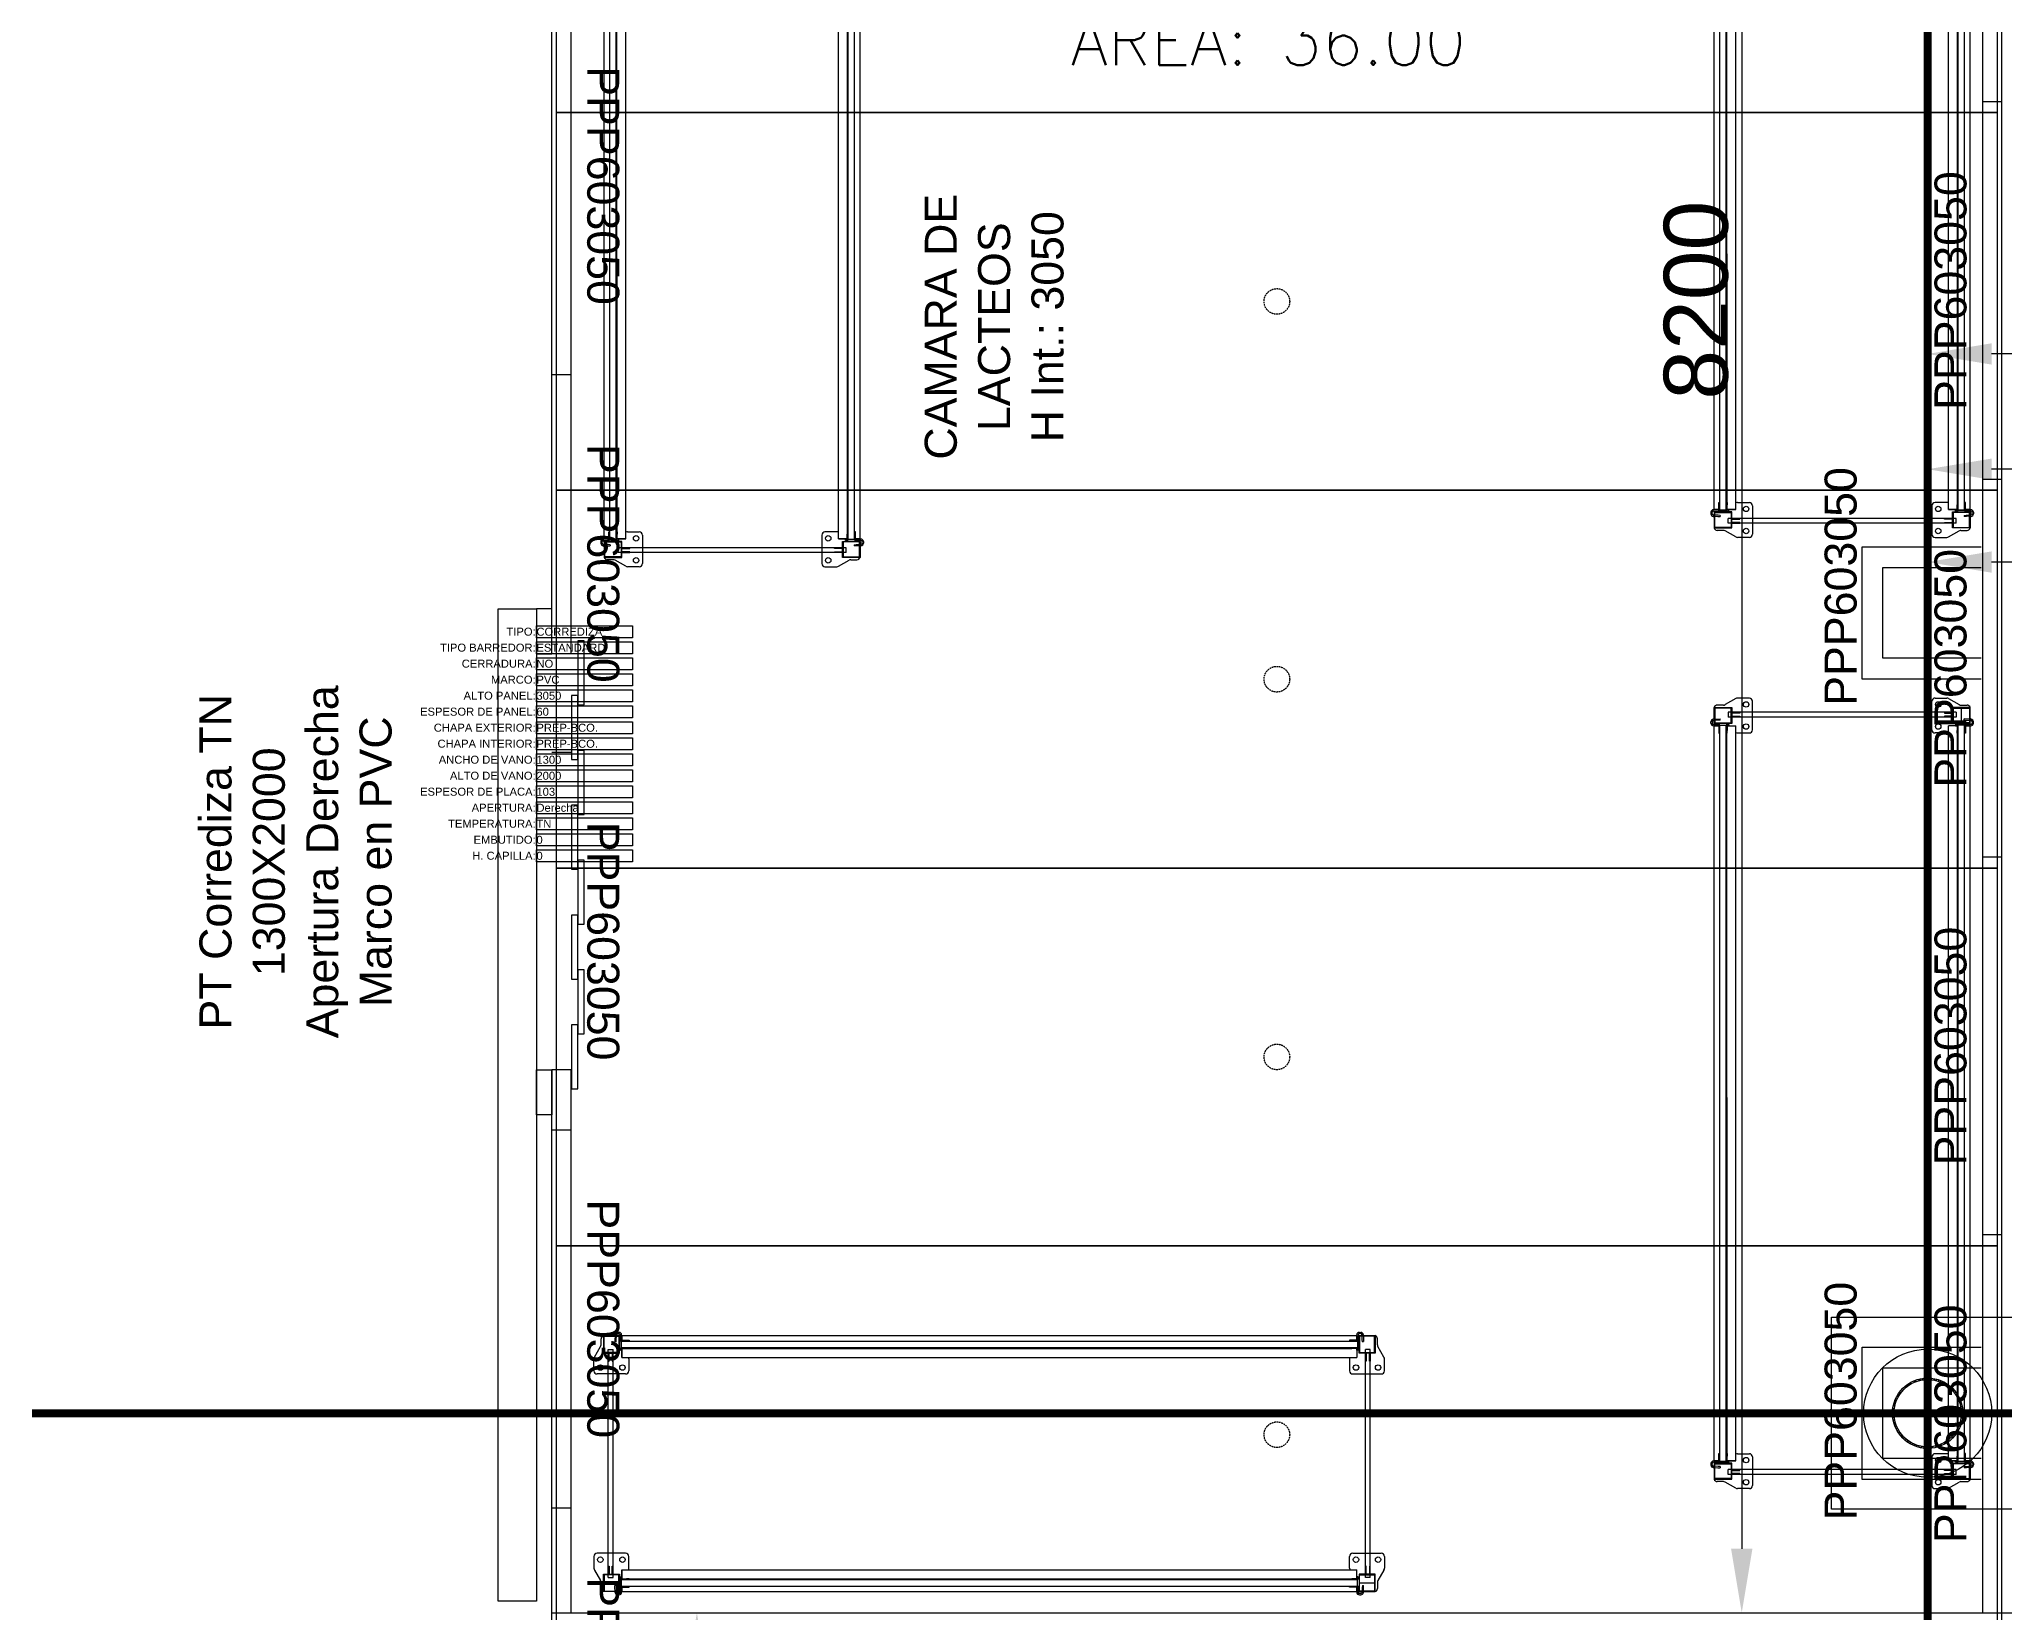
# Model space of a CAD drawing. Header units: millimetres. Extents: x 1478096 to 1808313, y 619971 to 762366.
# Drawn here: x 1533746 to 1539886, y 719208 to 724123 of the extents above; entities that cross this region are included whole.
import ezdxf
from ezdxf.enums import TextEntityAlignment as Align

# ---------------------------------------------------------------- set-up
doc = ezdxf.new("R2010")
doc.units = ezdxf.units.MM
doc.header["$LTSCALE"] = 10
doc.linetypes.add('CENTERX2', pattern=[4, 2.5, -0.5, 0.5, -0.5])
doc.linetypes.add('DASHED', pattern=[0.75, 0.5, -0.25])
for name, color, linetype in [('0_Estructura', 251, 'Continuous'), ('COSTAN-CAM-CORT BANDAS', 4, 'Continuous'), ('COSTAN-CAM-COTAS', 7, 'Continuous'), ('COSTAN-CAM-EJES', 251, 'CENTERX2'), ('COSTAN-CAM-LAT NUM', 6, 'Continuous'), ('COSTAN-CAM-LATERALES', 5, 'Continuous'), ('COSTAN-CAM-NOMENCLATURAS', 7, 'Continuous'), ('COSTAN-CAM-PIL-AISLACION', 45, 'Continuous'), ('COSTAN-CAM-PUERTAS', 4, 'Continuous'), ('COSTAN-CAM-PUERTAS-NOM', 7, 'Continuous'), ('COSTAN-CAM-TECHOS', 1, 'DASHED'), ('COSTAN-CAM-TECHOS-60', 1, 'Continuous'), ('COSTAN-EXH-Desagues', 1, 'Continuous'), ('DC-ARQ-RACK PREP.', 11, 'Continuous'), ('DC-ARQ-TEXTOS', 7, 'Continuous')]:
    doc.layers.add(name, color=color, linetype=linetype)
doc.layers.add('COSTAN-CAM-PTAS-AUXILIAR', color=8, linetype='Continuous', plot=False)
doc.styles.add('costan', font='ARIAL.TTF')
doc.styles.get("Standard").update_dxf_attribs({"font": 'ARIAL.TTF'})
doc.dimstyles.new('COSTAN-DESAGUES', dxfattribs={"dimtxt": 200, "dimasz": 200, "dimexe": 0, "dimexo": 0, "dimgap": 40, "dimtad": 1, "dimdec": 0, "dimzin": 0, "dimdsep": 46, "dimtxsty": 'costan', "dimblk1": 'ARCHTICK', "dimblk2": 'ARCHTICK', "dimcen": 0, "dimclrd": 256, "dimclre": 256, "dimclrt": 256, "dimadec": 0, "dimazin": 0, "dimtfac": 1, "dimtdec": 0, "dimtofl": 0, "dimtmove": 0, "dimatfit": 3, "dimfxl": 0, "dimtolj": 1, "dimtzin": 0, "dimarcsym": 0})
doc.dimstyles.new('COSTAN-MM-100', dxfattribs={"dimtxt": 200, "dimasz": 200, "dimexe": 0, "dimexo": 0, "dimgap": 40, "dimtad": 1, "dimdec": 0, "dimzin": 0, "dimdsep": 46, "dimtxsty": 'costan', "dimblk1": 'ARCHTICK', "dimblk2": 'ARCHTICK', "dimcen": 0, "dimclrd": 256, "dimclre": 256, "dimclrt": 256, "dimadec": 0, "dimazin": 0, "dimtfac": 1, "dimtdec": 0, "dimtofl": 0, "dimtmove": 0, "dimatfit": 3, "dimfxl": 0, "dimtolj": 1, "dimtzin": 0, "dimarcsym": 0})

# ---------------------------------------------------------------- blocks, each defined once
blk = doc.blocks.new('RE-PLANTABASE(XREF)$0$RACK-CAMARA')
at = {"layer": 'DC-ARQ-RACK PREP.', "linetype": 'ByBlock'}
for p, q in [((-0.4, 2.3865), (-0.4, 2.3955)), ((-0.4, 2.3955), (-0.345, 2.3955)), ((-0.3709, 2.403), (-0.39, 2.403)), ((-0.3324, 2.4235), (-0.3656, 2.4045)), ((-0.345, 2.3955), (-0.345, 2.368)), ((-0.29, 2.425), (-0.3271, 2.425)), ((-0.28, 2.3655), (-0.28, 2.415)), ((0.28, 2.3655), (0.28, 2.415)), ((0.29, 2.425), (0.3271, 2.425)), ((0.3324, 2.4235), (0.3656, 2.4045)), ((0.345, 2.3955), (0.345, 2.368)), ((0.4, 2.3955), (0.345, 2.3955)), ((0.3709, 2.403), (0.39, 2.403)), ((0.4, 2.3865), (0.4, 2.3955)), ((-0.41, 2.3465), (-0.41, 2.3509)), ((-0.41, 2.3465), (-0.41, 2.3509)), ((-0.406, 2.3509), (-0.406, 2.3465)), ((-0.406, 2.3509), (-0.406, 2.3465)), ((-0.4024, 2.3589), (-0.4025, 2.3589)), ((-0.4024, 2.3589), (-0.4025, 2.3589)), ((-0.4024, 2.3589), (-0.4, 2.359)), ((-0.4024, 2.3589), (-0.4, 2.359)), ((-0.4, 2.355), (-0.4022, 2.3549)), ((-0.4, 2.355), (-0.4022, 2.3549)), ((-0.402, 2.3425), (-0.3855, 2.3425)), ((-0.402, 2.3425), (-0.3855, 2.3425)), ((-0.3855, 2.3385), (-0.402, 2.3385)), ((-0.3855, 2.3385), (-0.402, 2.3385)), ((-0.398, 2.3865), (-0.4, 2.3865)), ((-0.4, 2.3855), (-0.4, 2.3865)), ((-0.4, 2.3824), (-0.4, 2.3855)), ((-0.4, 2.3814), (-0.4, 2.3824)), ((-0.4, 2.3805), (-0.4, 2.3814)), ((-0.4, 2.3795), (-0.4, 2.3805)), ((-0.4, 2.3805), (-0.398, 2.3805)), ((-0.4, 2.3615), (-0.4, 2.3795)), ((-0.4, 2.3795), (-0.398, 2.3795)), ((-0.398, 2.3615), (-0.4, 2.3615)), ((-0.4, 2.3605), (-0.4, 2.3615)), ((-0.398, 2.3615), (-0.4, 2.3615)), ((-0.4, 2.3605), (-0.4, 2.3615)), ((-0.4, 2.3596), (-0.4, 2.3605)), ((-0.4, 2.3605), (-0.398, 2.3605)), ((-0.4, 2.3596), (-0.4, 2.3605)), ((-0.4, 2.3605), (-0.398, 2.3605)), ((-0.4, 2.3586), (-0.4, 2.3596)), ((-0.4, 2.3586), (-0.4, 2.3596)), ((-0.4, 2.3555), (-0.4, 2.3586)), ((-0.4, 2.3555), (-0.4, 2.3586)), ((-0.4, 2.3545), (-0.4, 2.3555)), ((-0.4, 2.3545), (-0.4, 2.3555)), ((-0.4, 2.3545), (-0.398, 2.3545)), ((-0.4, 2.3455), (-0.4, 2.3545)), ((-0.4, 2.3455), (-0.4, 2.3545)), ((-0.4, 2.3545), (-0.398, 2.3545)), ((-0.345, 2.3455), (-0.4, 2.3455)), ((-0.345, 2.3455), (-0.4, 2.3455)), ((-0.4, 2.3382), (-0.4, 0.0422)), ((-0.3855, 2.3382), (-0.4, 2.3382)), ((-0.4, 2.3382), (-0.3855, 2.3382)), ((-0.347, 2.3935), (-0.398, 2.3935)), ((-0.398, 2.3935), (-0.398, 2.3865)), ((-0.398, 2.3865), (-0.398, 2.3855)), ((-0.398, 2.3855), (-0.398, 2.3824)), ((-0.398, 2.3824), (-0.398, 2.3814)), ((-0.398, 2.3814), (-0.398, 2.3805)), ((-0.398, 2.3805), (-0.398, 2.3795)), ((-0.398, 2.3795), (-0.398, 2.3615)), ((-0.398, 2.3615), (-0.398, 2.3605)), ((-0.398, 2.3615), (-0.398, 2.3605)), ((-0.398, 2.3605), (-0.398, 2.3596)), ((-0.398, 2.3605), (-0.398, 2.3596)), ((-0.398, 2.3596), (-0.398, 2.3586)), ((-0.398, 2.3591), (-0.388, 2.3596)), ((-0.398, 2.3596), (-0.398, 2.3586)), ((-0.398, 2.3591), (-0.388, 2.3596)), ((-0.398, 2.3586), (-0.398, 2.3555)), ((-0.398, 2.3586), (-0.398, 2.3555)), ((-0.3878, 2.3556), (-0.398, 2.3551)), ((-0.3878, 2.3556), (-0.398, 2.3551)), ((-0.398, 2.3555), (-0.398, 2.3545)), ((-0.398, 2.3555), (-0.398, 2.3545)), ((-0.398, 2.3545), (-0.398, 2.3475)), ((-0.398, 2.3545), (-0.398, 2.3475)), ((-0.398, 2.3475), (-0.347, 2.3475)), ((-0.398, 2.3475), (-0.347, 2.3475)), ((-0.388, 2.3596), (-0.381, 2.36)), ((-0.388, 2.3596), (-0.381, 2.36)), ((-0.3808, 2.356), (-0.3878, 2.3556)), ((-0.3808, 2.356), (-0.3878, 2.3556)), ((-0.3855, 2.3455), (-0.3855, 2.3235)), ((-0.3855, 2.3455), (-0.3855, 2.3235)), ((-0.3839, 2.3455), (-0.3839, 2.3235)), ((-0.3839, 2.3455), (-0.3839, 2.3235)), ((-0.3625, 2.3402), (-0.3825, 2.3402)), ((-0.3825, 2.3402), (-0.3625, 2.3402)), ((-0.3825, 2.3382), (-0.3825, 0.0402)), ((-0.3808, 2.356), (-0.381, 2.36)), ((-0.3808, 2.356), (-0.381, 2.36)), ((-0.3625, 2.3382), (-0.3625, 0.0402)), ((-0.3611, 2.3455), (-0.3611, 2.3235)), ((-0.3611, 2.3455), (-0.3611, 2.3235)), ((-0.36, 2.3382), (-0.36, 0.065)), ((-0.3595, 2.3455), (-0.3595, 2.3235)), ((-0.3595, 2.3455), (-0.3595, 2.3235)), ((-0.3595, 2.3425), (-0.354, 2.3425)), ((-0.3595, 2.3425), (-0.354, 2.3425)), ((-0.354, 2.3385), (-0.3595, 2.3385)), ((-0.354, 2.3385), (-0.3595, 2.3385)), ((-0.3318, 2.3382), (-0.3595, 2.3382)), ((-0.3595, 2.3382), (-0.3318, 2.3382)), ((-0.356, 2.3805), (-0.356, 2.3655)), ((-0.356, 2.3805), (0.356, 2.3805)), ((-0.356, 2.3655), (0.356, 2.3655)), ((-0.354, 2.3425), (-0.354, 2.3385)), ((-0.354, 2.3425), (-0.354, 2.3385)), ((-0.347, 2.366), (-0.347, 2.3935)), ((-0.347, 2.38), (-0.32, 2.38)), ((-0.347, 2.3475), (-0.347, 2.375)), ((-0.347, 2.3475), (-0.347, 2.375)), ((-0.32, 2.366), (-0.347, 2.366)), ((-0.32, 2.378), (-0.345, 2.378)), ((-0.345, 2.373), (-0.345, 2.3455)), ((-0.345, 2.373), (-0.345, 2.3455)), ((-0.345, 2.368), (-0.32, 2.368)), ((-0.3318, 2.3382), (-0.3318, 0.0422)), ((-0.32, 2.38), (-0.32, 2.378)), ((-0.32, 2.368), (-0.32, 2.366)), ((-0.28, 2.326), (-0.28, 2.3755)), ((-0.28, 2.326), (-0.28, 2.3755)), ((0.28, 2.326), (0.28, 2.3755)), ((0.28, 2.326), (0.28, 2.3755)), ((0.347, 2.38), (0.32, 2.38)), ((0.32, 2.38), (0.32, 2.378)), ((0.32, 2.378), (0.345, 2.378)), ((0.345, 2.368), (0.32, 2.368)), ((0.32, 2.368), (0.32, 2.366)), ((0.32, 2.366), (0.347, 2.366)), ((0.3318, 2.3382), (0.3318, 0.0422)), ((0.3318, 2.3382), (0.3595, 2.3382)), ((0.3595, 2.3382), (0.3318, 2.3382)), ((0.345, 2.373), (0.345, 2.3455)), ((0.345, 2.373), (0.345, 2.3455)), ((0.345, 2.3455), (0.4, 2.3455)), ((0.345, 2.3455), (0.4, 2.3455)), ((0.347, 2.366), (0.347, 2.3935)), ((0.347, 2.3935), (0.398, 2.3935)), ((0.347, 2.3475), (0.347, 2.375)), ((0.347, 2.3475), (0.347, 2.375)), ((0.398, 2.3475), (0.347, 2.3475)), ((0.398, 2.3475), (0.347, 2.3475)), ((0.3595, 2.3425), (0.354, 2.3425)), ((0.354, 2.3425), (0.354, 2.3385)), ((0.3595, 2.3425), (0.354, 2.3425)), ((0.354, 2.3425), (0.354, 2.3385)), ((0.354, 2.3385), (0.3595, 2.3385)), ((0.354, 2.3385), (0.3595, 2.3385)), ((0.356, 2.3805), (0.356, 2.3655)), ((0.3595, 2.3455), (0.3595, 2.3235)), ((0.3595, 2.3455), (0.3595, 2.3235)), ((0.3595, 2.3382), (0.36, 0.065)), ((0.3611, 2.3455), (0.3611, 2.3235)), ((0.3611, 2.3455), (0.3611, 2.3235)), ((0.3625, 2.3402), (0.3825, 2.3402)), ((0.3825, 2.3402), (0.3625, 2.3402)), ((0.3625, 2.3382), (0.3625, 0.0402)), ((0.3808, 2.356), (0.381, 2.36)), ((0.3808, 2.356), (0.381, 2.36)), ((0.3808, 2.356), (0.3878, 2.3556)), ((0.3808, 2.356), (0.3878, 2.3556)), ((0.388, 2.3596), (0.381, 2.36)), ((0.388, 2.3596), (0.381, 2.36)), ((0.3825, 2.3382), (0.3825, 0.0402)), ((0.3839, 2.3455), (0.3839, 2.3235)), ((0.3839, 2.3455), (0.3839, 2.3235)), ((0.3855, 2.3455), (0.3855, 2.3235)), ((0.3855, 2.3455), (0.3855, 2.3235)), ((0.402, 2.3425), (0.3855, 2.3425)), ((0.402, 2.3425), (0.3855, 2.3425)), ((0.3855, 2.3385), (0.402, 2.3385)), ((0.3855, 2.3385), (0.402, 2.3385)), ((0.3855, 2.3382), (0.4, 2.3382)), ((0.4, 2.3382), (0.3855, 2.3382)), ((0.3878, 2.3556), (0.398, 2.3551)), ((0.3878, 2.3556), (0.398, 2.3551)), ((0.398, 2.3591), (0.388, 2.3596)), ((0.398, 2.3591), (0.388, 2.3596)), ((0.398, 2.3935), (0.398, 2.3865)), ((0.398, 2.3865), (0.4, 2.3865)), ((0.398, 2.3865), (0.398, 2.3855)), ((0.398, 2.3855), (0.398, 2.3824)), ((0.398, 2.3824), (0.398, 2.3814)), ((0.398, 2.3814), (0.398, 2.3805)), ((0.398, 2.3805), (0.398, 2.3795)), ((0.4, 2.3805), (0.398, 2.3805)), ((0.4, 2.3795), (0.398, 2.3795)), ((0.398, 2.3795), (0.398, 2.3615)), ((0.398, 2.3615), (0.4, 2.3615)), ((0.398, 2.3615), (0.398, 2.3605)), ((0.398, 2.3615), (0.4, 2.3615)), ((0.398, 2.3615), (0.398, 2.3605)), ((0.398, 2.3605), (0.398, 2.3596)), ((0.4, 2.3605), (0.398, 2.3605)), ((0.398, 2.3605), (0.398, 2.3596)), ((0.4, 2.3605), (0.398, 2.3605)), ((0.398, 2.3596), (0.398, 2.3586)), ((0.398, 2.3596), (0.398, 2.3586)), ((0.398, 2.3586), (0.398, 2.3555)), ((0.398, 2.3586), (0.398, 2.3555)), ((0.398, 2.3555), (0.398, 2.3545)), ((0.398, 2.3555), (0.398, 2.3545)), ((0.398, 2.3545), (0.398, 2.3475)), ((0.4, 2.3545), (0.398, 2.3545)), ((0.4, 2.3545), (0.398, 2.3545)), ((0.398, 2.3545), (0.398, 2.3475)), ((0.4, 2.3855), (0.4, 2.3865)), ((0.4, 2.3824), (0.4, 2.3855)), ((0.4, 2.3814), (0.4, 2.3824)), ((0.4, 2.3805), (0.4, 2.3814)), ((0.4, 2.3795), (0.4, 2.3805)), ((0.4, 2.3615), (0.4, 2.3795)), ((0.4, 2.3605), (0.4, 2.3615)), ((0.4, 2.3605), (0.4, 2.3615)), ((0.4, 2.3596), (0.4, 2.3605)), ((0.4, 2.3596), (0.4, 2.3605)), ((0.4, 2.3586), (0.4, 2.3596)), ((0.4, 2.3586), (0.4, 2.3596)), ((0.4024, 2.3589), (0.4, 2.359)), ((0.4024, 2.3589), (0.4, 2.359)), ((0.4, 2.3555), (0.4, 2.3586)), ((0.4, 2.3555), (0.4, 2.3586)), ((0.4, 2.3545), (0.4, 2.3555)), ((0.4, 2.3545), (0.4, 2.3555)), ((0.4, 2.355), (0.4022, 2.3549)), ((0.4, 2.355), (0.4022, 2.3549)), ((0.4, 2.3455), (0.4, 2.3545)), ((0.4, 2.3455), (0.4, 2.3545)), ((0.4, 2.3382), (0.4, 0.0422)), ((0.4024, 2.3589), (0.4025, 2.3589)), ((0.4024, 2.3589), (0.4025, 2.3589)), ((0.406, 2.3509), (0.406, 2.3465)), ((0.406, 2.3509), (0.406, 2.3465)), ((0.41, 2.3465), (0.41, 2.3509)), ((0.41, 2.3465), (0.41, 2.3509)), ((-0.3855, 2.3235), (-0.3855, 2.3155)), ((-0.3855, 2.3235), (-0.3855, 2.3155)), ((-0.3855, 2.3155), (-0.3839, 2.3155)), ((-0.3855, 2.3155), (-0.3839, 2.3155)), ((-0.3839, 2.3155), (-0.3839, 2.3235)), ((-0.3839, 2.3155), (-0.3839, 2.3235)), ((-0.3839, 2.3155), (-0.3825, 2.3155)), ((-0.3839, 2.3155), (-0.3825, 2.3155)), ((-0.3625, 2.3155), (-0.3611, 2.3155)), ((-0.3625, 2.3155), (-0.3611, 2.3155)), ((-0.3611, 2.3235), (-0.3611, 2.3155)), ((-0.3611, 2.3235), (-0.3611, 2.3155)), ((-0.3611, 2.3155), (-0.3595, 2.3155)), ((-0.3611, 2.3155), (-0.3595, 2.3155)), ((-0.3595, 2.3155), (-0.3595, 2.3235)), ((-0.3595, 2.3155), (-0.3595, 2.3235)), ((-0.3271, 2.316), (-0.29, 2.316)), ((-0.3271, 2.316), (-0.29, 2.316)), ((0.3271, 2.316), (0.29, 2.316)), ((0.3271, 2.316), (0.29, 2.316)), ((0.3595, 2.3155), (0.3595, 2.3235)), ((0.3595, 2.3155), (0.3595, 2.3235)), ((0.3611, 2.3155), (0.3595, 2.3155)), ((0.3611, 2.3155), (0.3595, 2.3155)), ((0.3611, 2.3235), (0.3611, 2.3155)), ((0.3611, 2.3235), (0.3611, 2.3155)), ((0.3625, 2.3155), (0.3611, 2.3155)), ((0.3625, 2.3155), (0.3611, 2.3155)), ((0.3839, 2.3155), (0.3825, 2.3155)), ((0.3839, 2.3155), (0.3825, 2.3155)), ((0.3839, 2.3155), (0.3839, 2.3235)), ((0.3839, 2.3155), (0.3839, 2.3235)), ((0.3855, 2.3155), (0.3839, 2.3155)), ((0.3855, 2.3155), (0.3839, 2.3155)), ((0.3855, 2.3235), (0.3855, 2.3155)), ((0.3855, 2.3235), (0.3855, 2.3155)), ((-0.3855, 0.065), (-0.3839, 0.065)), ((-0.3855, 0.057), (-0.3855, 0.065)), ((-0.3839, 0.065), (-0.3825, 0.065)), ((-0.3839, 0.065), (-0.3839, 0.057)), ((-0.3625, 0.065), (-0.3611, 0.065)), ((-0.3611, 0.065), (-0.3595, 0.065)), ((-0.3611, 0.057), (-0.3611, 0.065)), ((-0.3595, 0.065), (-0.3595, 0.057)), ((-0.3271, 0.0645), (-0.29, 0.0645)), ((0.3271, 0.0645), (0.29, 0.0645)), ((0.3595, 0.065), (0.3595, 0.057)), ((0.3611, 0.065), (0.3595, 0.065)), ((0.3611, 0.057), (0.3611, 0.065)), ((0.3625, 0.065), (0.3611, 0.065)), ((0.3839, 0.065), (0.3825, 0.065)), ((0.3855, 0.065), (0.3839, 0.065)), ((0.3839, 0.065), (0.3839, 0.057)), ((0.3855, 0.057), (0.3855, 0.065)), ((-0.41, 0.034), (-0.41, 0.0296)), ((-0.406, 0.0296), (-0.406, 0.034)), ((-0.4024, 0.0216), (-0.4025, 0.0216)), ((-0.4024, 0.0216), (-0.4, 0.0215)), ((-0.4, 0.0255), (-0.4022, 0.0256)), ((-0.3855, 0.042), (-0.402, 0.042)), ((-0.402, 0.038), (-0.3855, 0.038)), ((-0.4, 0.0422), (-0.3855, 0.0422)), ((-0.345, 0.035), (-0.4, 0.035)), ((-0.4, 0.035), (-0.4, 0.026)), ((-0.4, 0.026), (-0.398, 0.026)), ((-0.4, 0.026), (-0.4, 0.025)), ((-0.4, 0.025), (-0.4, 0.0219)), ((-0.4, 0.0219), (-0.4, 0.0209)), ((-0.4, 0.0209), (-0.4, 0.02)), ((-0.4, 0.02), (-0.4, 0.019)), ((-0.4, 0.02), (-0.398, 0.02)), ((-0.4, 0.019), (-0.4, 0.001)), ((-0.398, 0.019), (-0.4, 0.019)), ((-0.4, 0.001), (-0.398, 0.001)), ((-0.4, 0.001), (-0.4, 0)), ((-0.398, 0.026), (-0.398, 0.033)), ((-0.398, 0.033), (-0.347, 0.033)), ((-0.398, 0.025), (-0.398, 0.026)), ((-0.3878, 0.0249), (-0.398, 0.0254)), ((-0.398, 0.0219), (-0.398, 0.025)), ((-0.398, 0.0209), (-0.398, 0.0219)), ((-0.398, 0.0214), (-0.388, 0.0209)), ((-0.398, 0.02), (-0.398, 0.0209)), ((-0.398, 0.019), (-0.398, 0.02)), ((-0.398, 0.001), (-0.398, 0.019)), ((-0.398, 0), (-0.398, 0.001)), ((-0.388, 0.0209), (-0.381, 0.0205)), ((-0.3808, 0.0245), (-0.3878, 0.0249)), ((-0.3855, 0.035), (-0.3855, 0.057)), ((-0.3839, 0.035), (-0.3839, 0.057)), ((-0.3825, 0.0402), (-0.3625, 0.0402)), ((-0.3808, 0.0245), (-0.381, 0.0205)), ((-0.3725, 0.035), (-0.3725, -0.015)), ((-0.3611, 0.035), (-0.3611, 0.057)), ((-0.3595, 0.035), (-0.3595, 0.057)), ((-0.3595, 0.0422), (-0.3318, 0.0422)), ((-0.354, 0.042), (-0.3595, 0.042)), ((-0.3595, 0.038), (-0.354, 0.038)), ((-0.356, 0), (-0.356, 0.015)), ((-0.356, 0.015), (0.356, 0.015)), ((-0.356, 0), (0.356, 0)), ((-0.354, 0.038), (-0.354, 0.042)), ((-0.347, 0.033), (-0.347, 0.0055)), ((-0.347, 0.0145), (-0.347, -0.013)), ((-0.32, 0.0145), (-0.347, 0.0145)), ((-0.347, 0.0005), (-0.32, 0.0005)), ((-0.345, 0.0075), (-0.345, 0.035)), ((-0.345, -0.015), (-0.345, 0.0125)), ((-0.345, 0.0125), (-0.32, 0.0125)), ((-0.32, 0.0025), (-0.345, 0.0025)), ((-0.32, 0.0125), (-0.32, 0.0145)), ((-0.32, 0.0005), (-0.32, 0.0025)), ((-0.28, 0.0545), (-0.28, 0.005)), ((-0.28, 0.015), (-0.28, -0.0345)), ((0.28, 0.0545), (0.28, 0.005)), ((0.28, 0.015), (0.28, -0.0345)), ((0.32, 0.0125), (0.32, 0.0145)), ((0.32, 0.0145), (0.347, 0.0145)), ((0.345, 0.0125), (0.32, 0.0125)), ((0.32, 0.0005), (0.32, 0.0025)), ((0.32, 0.0025), (0.345, 0.0025)), ((0.347, 0.0005), (0.32, 0.0005)), ((0.3595, 0.0422), (0.3318, 0.0422)), ((0.345, 0.0075), (0.345, 0.035)), ((0.345, 0.035), (0.4, 0.035)), ((0.345, -0.015), (0.345, 0.0125)), ((0.347, 0.033), (0.347, 0.0055)), ((0.398, 0.033), (0.347, 0.033)), ((0.347, 0.0145), (0.347, -0.013)), ((0.354, 0.038), (0.354, 0.042)), ((0.354, 0.042), (0.3595, 0.042)), ((0.3595, 0.038), (0.354, 0.038)), ((0.356, 0), (0.356, 0.015)), ((0.3595, 0.035), (0.3595, 0.057)), ((0.3611, 0.035), (0.3611, 0.057)), ((0.3825, 0.0402), (0.3625, 0.0402)), ((0.3808, 0.0245), (0.3878, 0.0249)), ((0.3808, 0.0245), (0.381, 0.0205)), ((0.388, 0.0209), (0.381, 0.0205)), ((0.3839, 0.035), (0.3839, 0.057)), ((0.3855, 0.035), (0.3855, 0.057)), ((0.4, 0.0422), (0.3855, 0.0422)), ((0.3855, 0.042), (0.402, 0.042)), ((0.402, 0.038), (0.3855, 0.038)), ((0.3878, 0.0249), (0.398, 0.0254)), ((0.398, 0.0214), (0.388, 0.0209)), ((0.398, 0.026), (0.398, 0.033)), ((0.4, 0.026), (0.398, 0.026)), ((0.398, 0.025), (0.398, 0.026)), ((0.398, 0.0219), (0.398, 0.025)), ((0.398, 0.0209), (0.398, 0.0219)), ((0.398, 0.02), (0.398, 0.0209)), ((0.398, 0.019), (0.398, 0.02)), ((0.4, 0.02), (0.398, 0.02)), ((0.398, 0.001), (0.398, 0.019)), ((0.398, 0.019), (0.4, 0.019)), ((0.4, 0.001), (0.398, 0.001)), ((0.398, 0), (0.398, 0.001)), ((0.4, 0.035), (0.4, 0.026)), ((0.4, 0.026), (0.4, 0.025)), ((0.4, 0.0255), (0.4022, 0.0256)), ((0.4, 0.025), (0.4, 0.0219)), ((0.4, 0.0219), (0.4, 0.0209)), ((0.4024, 0.0216), (0.4, 0.0215)), ((0.4, 0.0209), (0.4, 0.02)), ((0.4, 0.02), (0.4, 0.019)), ((0.4, 0.019), (0.4, 0.001)), ((0.4, 0.001), (0.4, 0)), ((0.4024, 0.0216), (0.4025, 0.0216)), ((0.406, 0.0296), (0.406, 0.034)), ((0.41, 0.034), (0.41, 0.0296)), ((-0.4, 0), (-0.4, -0.0009)), ((-0.4, 0), (-0.398, 0)), ((-0.4, -0.0009), (-0.4, -0.0019)), ((-0.4, -0.0019), (-0.4, -0.005)), ((-0.4, -0.005), (-0.4, -0.006)), ((-0.398, -0.006), (-0.4, -0.006)), ((-0.4, -0.006), (-0.4, -0.015)), ((-0.4, -0.015), (-0.345, -0.015)), ((-0.398, -0.0009), (-0.398, 0)), ((-0.398, -0.0019), (-0.398, -0.0009)), ((-0.398, -0.005), (-0.398, -0.0019)), ((-0.398, -0.006), (-0.398, -0.005)), ((-0.398, -0.013), (-0.398, -0.006)), ((-0.347, -0.013), (-0.398, -0.013)), ((-0.3709, -0.0225), (-0.39, -0.0225)), ((-0.3324, -0.043), (-0.3656, -0.024)), ((-0.29, -0.0445), (-0.3271, -0.0445)), ((0.29, -0.0445), (0.3271, -0.0445)), ((0.3324, -0.043), (0.3656, -0.024)), ((0.4, -0.015), (0.345, -0.015)), ((0.347, -0.013), (0.398, -0.013)), ((0.3709, -0.0225), (0.39, -0.0225)), ((0.398, -0.0009), (0.398, 0)), ((0.4, 0), (0.398, 0)), ((0.398, -0.0019), (0.398, -0.0009)), ((0.398, -0.005), (0.398, -0.0019)), ((0.398, -0.006), (0.398, -0.005)), ((0.398, -0.013), (0.398, -0.006)), ((0.398, -0.006), (0.4, -0.006)), ((0.4, 0), (0.4, -0.0009)), ((0.4, -0.0009), (0.4, -0.0019)), ((0.4, -0.0019), (0.4, -0.005)), ((0.4, -0.005), (0.4, -0.006)), ((0.4, -0.006), (0.4, -0.015))]:
    blk.add_line(p, q, dxfattribs=at)
for centre in [(-0.3, 2.405), (0.3, 2.405), (-0.3, 2.336), (-0.3, 2.336), (0.3, 2.336), (0.3, 2.336), (-0.3, 0.0445), (0.3, 0.0445), (-0.3, -0.0245), (0.3, -0.0245)]:
    blk.add_circle(centre, 0.0085, dxfattribs=at)
for centre, radius, start, end in [((-0.39, 2.393), 0.01, 90, 165.52249), ((-0.3709, 2.413), 0.01, 270, 302.00538), ((-0.3271, 2.415), 0.01, 90, 122.00538), ((-0.29, 2.415), 0.01, 0, 90), ((0.29, 2.415), 0.01, 90, 180), ((0.3271, 2.415), 0.01, 57.99462, 90), ((0.3709, 2.413), 0.01, 237.99462, 270), ((0.39, 2.393), 0.01, 14.47751, 90), ((-0.402, 2.3509), 0.008, 92.96094, 180), ((-0.402, 2.3509), 0.008, 92.96094, 180), ((-0.402, 2.3465), 0.008, 180, 270), ((-0.402, 2.3465), 0.008, 180, 270), ((-0.402, 2.3509), 0.004, 92.96094, 180), ((-0.402, 2.3509), 0.004, 92.96094, 180), ((-0.402, 2.3465), 0.004, 180, 270), ((-0.402, 2.3465), 0.004, 180, 270), ((-0.3994, 2.3578), 0.00325, 100.44565, 160.34107), ((-0.3994, 2.3578), 0.00325, 100.44565, 160.34107), ((-0.39, 2.348), 0.01, 194.47751, 213.36868), ((-0.39, 2.348), 0.01, 194.47751, 213.36535), ((-0.3994, 2.3578), 0.00325, 25.5808, 64.27311), ((-0.3994, 2.3578), 0.00325, 25.5808, 64.27311), ((-0.39, 2.348), 0.01, 251.80959, 257.17377), ((-0.39, 2.348), 0.01, 251.80067, 257.14911), ((0.39, 2.348), 0.01, 282.82623, 288.19041), ((0.39, 2.348), 0.01, 282.85089, 288.19933), ((0.3994, 2.3578), 0.00325, 115.72689, 154.4192), ((0.3994, 2.3578), 0.00325, 115.72689, 154.4192), ((0.39, 2.348), 0.01, 326.63132, 345.52249), ((0.39, 2.348), 0.01, 326.63465, 345.52249), ((0.3994, 2.3578), 0.00325, 19.65893, 79.55435), ((0.3994, 2.3578), 0.00325, 19.65893, 79.55435), ((0.402, 2.3465), 0.008, 270, 0), ((0.402, 2.3465), 0.004, 270, 0), ((0.402, 2.3465), 0.004, 270, 0), ((0.402, 2.3465), 0.008, 270, 0), ((0.402, 2.3509), 0.004, 0, 87.03906), ((0.402, 2.3509), 0.004, 0, 87.03906), ((0.402, 2.3509), 0.008, 0, 87.03906), ((0.402, 2.3509), 0.008, 0, 87.03906), ((-0.3271, 2.326), 0.01, 242.43402, 270), ((-0.3271, 2.326), 0.01, 242.43402, 270), ((-0.29, 2.326), 0.01, 270, 0), ((-0.29, 2.326), 0.01, 270, 0), ((0.29, 2.326), 0.01, 180, 270), ((0.29, 2.326), 0.01, 180, 270), ((0.3271, 2.326), 0.01, 270, 297.56598), ((0.3271, 2.326), 0.01, 270, 297.56598), ((-0.3271, 0.0545), 0.01, 90, 117.56598), ((-0.29, 0.0545), 0.01, 0, 90), ((0.29, 0.0545), 0.01, 90, 180), ((0.3271, 0.0545), 0.01, 62.43402, 90), ((-0.402, 0.034), 0.008, 90, 180), ((-0.402, 0.0296), 0.008, 180, 267.03906), ((-0.402, 0.034), 0.004, 90, 180), ((-0.402, 0.0296), 0.004, 180, 267.03906), ((-0.3994, 0.0227), 0.00325, 199.65893, 259.55435), ((-0.39, 0.0325), 0.01, 146.63465, 165.52249), ((-0.3994, 0.0227), 0.00325, 295.72689, 334.4192), ((-0.39, 0.0325), 0.01, 102.85089, 108.19933), ((0.39, 0.0325), 0.01, 71.80067, 77.14911), ((0.3994, 0.0227), 0.00325, 205.5808, 244.27311), ((0.39, 0.0325), 0.01, 14.47751, 33.36535), ((0.3994, 0.0227), 0.00325, 280.44565, 340.34107), ((0.402, 0.034), 0.008, 0, 90), ((0.402, 0.034), 0.004, 0, 90), ((0.402, 0.0296), 0.004, 272.96094, 0), ((0.402, 0.0296), 0.008, 272.96094, 0), ((-0.39, -0.0125), 0.01, 194.47751, 270), ((-0.3709, -0.0325), 0.01, 57.99462, 90), ((-0.3271, -0.0345), 0.01, 237.99462, 270), ((-0.29, -0.0345), 0.01, 270, 0), ((0.29, -0.0345), 0.01, 180, 270), ((0.3271, -0.0345), 0.01, 270, 302.00538), ((0.3709, -0.0325), 0.01, 90, 122.00538), ((0.39, -0.0125), 0.01, 270, 345.52249)]:
    blk.add_arc(centre, radius, start, end, dxfattribs=at)
blk = doc.blocks.new('*D153')
at = {"layer": 'COSTAN-CAM-COTAS', "lineweight": -2, "transparency": 16777216}
for p, q in [((1539064.3, 727408), (1539064.3, 727408)), ((1539064.3, 727208), (1539064.3, 719408))]:
    blk.add_line(p, q, dxfattribs=at)
at = {"layer": 'COSTAN-CAM-COTAS', "transparency": 16777216}
for points in [[(1539030.9, 727208), (1539097.6, 727208), (1539064.3, 727408)], [(1539030.9, 719408), (1539097.6, 719408), (1539064.3, 719208)]]:
    blk.add_solid(points, dxfattribs=at)
at = {"layer": 'Defpoints', "color": 0, "transparency": 16777216}
for p in [(1539064.3, 727408, 112421.9), (1539064.3, 719208, 112421.9), (1539064.3, 719208)]:
    blk.add_point(p, dxfattribs=at)
at = {"layer": 'COSTAN-CAM-COTAS', "transparency": 16777216, "insert": (1538922.1, 723308), "char_height": 200, "attachment_point": 5, "rotation": 90, "style": 'costan'}
blk.add_mtext('\\A1;8200', dxfattribs=at)
blk = doc.blocks.new('_ARCHTICK')
at = {"color": 0, "linetype": 'ByBlock', "const_width": 0.15}
blk.add_lwpolyline([(-0.5, -0.5), (0.5, 0.5)], dxfattribs=at)
blk = doc.blocks.new('*D197')
at = {"layer": 'COSTAN-CAM-PIL-AISLACION', "lineweight": -2, "transparency": 16777216}
for p, q in [((1535345.4, 719208), (1535800.2, 719208)), ((1535800.3, 712238.1), (1535800.2, 719008)), ((1535345.4, 712038.1), (1535800.3, 712038.1))]:
    blk.add_line(p, q, dxfattribs=at)
at = {"layer": 'COSTAN-CAM-PIL-AISLACION', "transparency": 16777216}
for points in [[(1535833.6, 719008), (1535766.9, 719008), (1535800.2, 719208)], [(1535833.6, 712238.1), (1535766.9, 712238.1), (1535800.3, 712038.1)]]:
    blk.add_solid(points, dxfattribs=at)
at = {"layer": 'Defpoints', "color": 0, "transparency": 16777216}
for p in [(1535345.4, 719208), (1535800.2, 719208), (1535345.4, 712038.1, 112421.9)]:
    blk.add_point(p, dxfattribs=at)
at = {"layer": 'COSTAN-CAM-PIL-AISLACION', "transparency": 16777216, "insert": (1535942.4, 715623.1), "char_height": 200, "attachment_point": 5, "rotation": 270.00021, "style": 'costan'}
blk.add_mtext('\\A1;7170', dxfattribs=at)
blk = doc.blocks.new('COSTAN-CAM-INFO-PTAS')
at = {"layer": 'COSTAN-CAM-PTAS-AUXILIAR'}
for points in [[(0, 737.5), (300, 737.5), (300, 700), (0, 700)], [(0, 687.5), (300, 687.5), (300, 650), (0, 650)], [(0, 637.5), (300, 637.5), (300, 600), (0, 600)], [(0, 587.5), (300, 587.5), (300, 550), (0, 550)], [(0, 537.5), (300, 537.5), (300, 500), (0, 500)], [(0, 487.5), (300, 487.5), (300, 450), (0, 450)], [(0, 437.5), (300, 437.5), (300, 400), (0, 400)], [(0, 387.5), (300, 387.5), (300, 350), (0, 350)], [(0, 337.5), (300, 337.5), (300, 300), (0, 300)], [(0, 287.5), (300, 287.5), (300, 250), (0, 250)], [(0, 237.5), (300, 237.5), (300, 200), (0, 200)], [(0, 187.5), (300, 187.5), (300, 150), (0, 150)], [(0, 137.5), (300, 137.5), (300, 100), (0, 100)], [(0, 87.5), (300, 87.5), (300, 50), (0, 50)], [(0, 37.5), (300, 37.5), (300, 0), (0, 0)]]:
    blk.add_lwpolyline(points, close=True, dxfattribs=at)
at = {"layer": 'COSTAN-CAM-PTAS-AUXILIAR', "char_height": 25, "attachment_point": 6, "style": 'costan'}
for s, insert, width in [('TIPO BARREDOR:', (-2.5, 668.75), 370.6277), ('TIPO:', (-2.5, 718.75), 159.3026), ('CERRADURA:', (-2.5, 618.75), 370.735), ('MARCO:', (-2.5, 568.75), 247.3286), ('ALTO PANEL:', (-2.5, 518.75), 493.1993), ('ESPESOR DE PANEL:', (-2.5, 468.75), 437.8928), ('CHAPA EXTERIOR:', (-2.5, 418.75), 493.1993), ('CHAPA INTERIOR:', (-2.5, 368.75), 437.8928), ('ANCHO DE VANO:', (-2.5, 318.75), 428.6751), ('ALTO DE VANO:', (-2.5, 268.75), 435.2592), ('ESPESOR DE PLACA:', (-2.5, 218.75), 435.2592), ('TEMPERATURA:', (-2.5, 118.75), 435.2592), ('APERTURA:', (-2.5, 168.75), 428.6751), ('EMBUTIDO:', (-2.5, 68.75), 428.6751), ('H. CAPILLA:', (-2.5, 18.75), 435.2592)]:
    blk.add_mtext(s, dxfattribs=dict(at, insert=insert, width=width))
at = {"layer": 'COSTAN-CAM-PTAS-AUXILIAR', "style": 'costan', "flags": 4}
for tag, p in [('TIPO', (0, 718.75)), ('BARREDOR', (0, 668.75)), ('CERRADURA', (0, 618.75)), ('MARCO', (0, 568.75)), ('HPANEL', (0, 518.75)), ('CHAPAE', (0, 418.75)), ('ESPPANEL', (0, 468.75)), ('CHAPAI', (0, 368.75)), ('ANCHOVANO', (0, 318.75)), ('ALTOVANO', (0, 268.75)), ('ESPPLACA', (0, 218.75)), ('APERTURA', (0, 168.75)), ('TEMP', (0, 118.75)), ('EMBUTIDO', (0, 68.75)), ('HCAPILLA', (0, 18.75))]:
    blk.add_attdef(tag, text='', height=25, dxfattribs=at).set_placement(p, align=Align.MIDDLE_LEFT)
blk = doc.blocks.new('COSTAN-CAM-PANEL-TECHO')
blk.add_lwpolyline([(0, 0), (1, 0), (1, 1), (0, 1)], close=True)
blk = doc.blocks.new('COSTAN-CAM-CB')
at = {"layer": 'COSTAN-CAM-CORT BANDAS', "extrusion": (0, 1.34707e-15, -1)}
blk.add_lwpolyline([(0, -20), (-200, -20), (-200, 0), (0, 0)], close=True, dxfattribs=at)
blk = doc.blocks.new('COSTAN-CAM-CB2')
at = {"layer": 'COSTAN-CAM-CORT BANDAS', "extrusion": (0, 1.34707e-15, -1)}
blk.add_lwpolyline([(0, -40), (-200, -40), (-200, -20), (0, -20)], close=True, dxfattribs=at)
blk = doc.blocks.new('*D213')
at = {"layer": 'COSTAN-CAM-PIL-AISLACION', "lineweight": -2, "transparency": 16777216}
for p, q in [((1540015.4, 719831.1), (1540328.6, 719831.1)), ((1540328.6, 719631.1), (1540328.6, 719408)), ((1539740.1, 719208), (1540328.6, 719208))]:
    blk.add_line(p, q, dxfattribs=at)
at = {"layer": 'COSTAN-CAM-PIL-AISLACION', "transparency": 16777216}
for points in [[(1540295.3, 719631.1), (1540361.9, 719631.1), (1540328.6, 719831.1)], [(1540295.3, 719408), (1540361.9, 719408), (1540328.6, 719208)]]:
    blk.add_solid(points, dxfattribs=at)
at = {"layer": 'Defpoints', "color": 0, "transparency": 16777216}
for p in [(1540015.4, 719831.1), (1539740.1, 719208), (1540328.6, 719208)]:
    blk.add_point(p, dxfattribs=at)
at = {"layer": 'COSTAN-CAM-PIL-AISLACION', "transparency": 16777216, "insert": (1540186.4, 719519.6), "char_height": 200, "attachment_point": 5, "rotation": 90, "style": 'costan'}
blk.add_mtext('\\A1;623', dxfattribs=at)
blk = doc.blocks.new('*D656')
at = {"layer": 'COSTAN-EXH-Desagues', "lineweight": -2, "transparency": 16777216}
for p, q in [((1544845.6, 723140), (1539845, 723140)), ((1545045.6, 722913.2), (1545045.6, 723140))]:
    blk.add_line(p, q, dxfattribs=at)
at = {"layer": 'COSTAN-EXH-Desagues', "transparency": 16777216}
for points in [[(1539845, 723173.3), (1539845, 723106.7), (1539645, 723140)], [(1544845.6, 723173.3), (1544845.6, 723106.7), (1545045.6, 723140)]]:
    blk.add_solid(points, dxfattribs=at)
at = {"layer": 'Defpoints', "color": 0, "transparency": 16777216}
for p in [(1539645, 723140), (1539645, 723140), (1545045.6, 722913.2, -112421.9)]:
    blk.add_point(p, dxfattribs=at)
at = {"layer": 'COSTAN-EXH-Desagues', "transparency": 16777216, "insert": (1542345.3, 723282.1), "char_height": 200, "attachment_point": 5, "style": 'costan'}
blk.add_mtext('\\A1;5401', dxfattribs=at)
blk = doc.blocks.new('*D657')
at = {"layer": 'COSTAN-EXH-Desagues', "lineweight": -2, "transparency": 16777216}
for p, q in [((1546150.6, 722780), (1539845, 722780)), ((1546350.6, 721503.2), (1546350.6, 722780))]:
    blk.add_line(p, q, dxfattribs=at)
at = {"layer": 'COSTAN-EXH-Desagues', "transparency": 16777216}
for points in [[(1539845, 722813.3), (1539845, 722746.7), (1539645, 722780)], [(1546150.6, 722813.3), (1546150.6, 722746.7), (1546350.6, 722780)]]:
    blk.add_solid(points, dxfattribs=at)
at = {"layer": 'Defpoints', "color": 0, "transparency": 16777216}
for p in [(1539645, 722780), (1539645, 722780), (1546350.6, 721503.2)]:
    blk.add_point(p, dxfattribs=at)
at = {"layer": 'COSTAN-EXH-Desagues', "transparency": 16777216, "insert": (1542997.8, 722922.1), "char_height": 200, "attachment_point": 5, "style": 'costan'}
blk.add_mtext('\\A1;6706', dxfattribs=at)
blk = doc.blocks.new('*D658')
at = {"layer": 'COSTAN-EXH-Desagues', "lineweight": -2, "transparency": 16777216}
for p, q in [((1544455.6, 722490), (1539845, 722490)), ((1544655.6, 720283.2), (1544655.6, 722490))]:
    blk.add_line(p, q, dxfattribs=at)
at = {"layer": 'COSTAN-EXH-Desagues', "transparency": 16777216}
for points in [[(1539845, 722523.3), (1539845, 722456.7), (1539645, 722490)], [(1544455.6, 722523.3), (1544455.6, 722456.7), (1544655.6, 722490)]]:
    blk.add_solid(points, dxfattribs=at)
at = {"layer": 'Defpoints', "color": 0, "transparency": 16777216}
for p in [(1539645, 722490), (1539645, 722490), (1544655.6, 720283.2, -112421.9)]:
    blk.add_point(p, dxfattribs=at)
at = {"layer": 'COSTAN-EXH-Desagues', "transparency": 16777216, "insert": (1542150.3, 722632.1), "char_height": 200, "attachment_point": 5, "style": 'costan'}
blk.add_mtext('\\A1;5011', dxfattribs=at)

msp = doc.modelspace()

# ---------------------------------------------------------------- hatches: boundary and pattern name
at = {"layer": '0_Estructura'}
h = msp.add_hatch(dxfattribs=at)
h.set_pattern_fill('ANSI31', color=256, scale=2, angle=-180, style=0)
h.set_pattern_definition([(225, (3089100.1175, 1256236.8276), (4.49012806, -4.49012806), [])])
h.paths.add_polyline_path([(1539535.047, 719831.134, 1), (1539755.047, 719831.134, 1)])
h.paths.add_polyline_path([(1539539.847, 719831.134, 1), (1539750.247, 719831.134, 1)], flags=16)

# ---------------------------------------------------------------- linework, layer by layer
for p, q in [((1539645.047, 719687.443), (1539645.047, 719974.825)), ((1539501.357, 719831.134), (1539788.738, 719831.134))]:
    msp.add_line(p, q, dxfattribs=at)
msp.add_lwpolyline([(1539945.046, 719531.133), (1539345.046, 719531.133), (1539345.046, 720131.133), (1539945.046, 720131.133)], close=True, dxfattribs=at)
for centre, radius in [((1539645.046, 719831.133), 200), ((1539645.047, 719831.134), 110), ((1539645.047, 719831.134), 105.2)]:
    msp.add_circle(centre, radius, dxfattribs=at)
at = {"layer": 'COSTAN-CAM-EJES', "const_width": 25}
for points in [[(1539645.049, 619983.43), (1539645.049, 762353.176)], [(1478108.728, 719831.134), (1676824.92, 719831.134)]]:
    msp.add_lwpolyline(points, dxfattribs=at)
at = {"layer": 'COSTAN-CAM-LATERALES'}
for p, q in [((1535347.031, 722203.692), (1535347.031, 728072.035)), ((1535407.031, 722203.692), (1535407.031, 728072.035)), ((1539877.03, 706107.899), (1539877.031, 726434.361)), ((1539817.031, 719208.034), (1539817.031, 726374.361)), ((1539877.031, 723928.034), (1539817.031, 723928.034)), ((1535347.031, 723076.036), (1535407.031, 723076.036)), ((1539877.031, 722748.034), (1539817.031, 722748.034)), ((1539440.369, 722124.378), (1539440.369, 722537.954)), ((1539440.369, 722537.954), (1539812.031, 722537.954)), ((1539505.369, 722189.378), (1539505.369, 722472.954)), ((1539505.369, 722472.954), (1539812.031, 722472.954)), ((1535412.031, 722203.692), (1535347.031, 722203.692)), ((1539517.203, 722189.378), (1539505.369, 722189.378)), ((1539812.031, 722189.378), (1539517.203, 722189.378)), ((1539517.203, 722124.378), (1539440.369, 722124.378)), ((1539812.031, 722124.378), (1539517.203, 722124.378)), ((1535347.031, 721896.036), (1535407.031, 721896.036)), ((1539877.031, 721568.034), (1539817.031, 721568.034)), ((1535347.031, 716512.853), (1535347.031, 720903.692)), ((1535407.031, 720903.692), (1535347.031, 720903.692)), ((1535407.031, 719208.036), (1535407.031, 720903.692)), ((1535347.031, 720716.036), (1535407.031, 720716.036)), ((1539877.031, 720388.034), (1539817.031, 720388.034)), ((1539440.369, 719624.346), (1539440.369, 720037.922)), ((1539440.369, 720037.922), (1539812.031, 720037.922)), ((1539505.369, 719689.346), (1539505.369, 719972.922)), ((1539505.369, 719972.922), (1539812.031, 719972.922)), ((1539517.203, 719689.346), (1539505.369, 719689.346)), ((1539812.031, 719689.346), (1539517.203, 719689.346)), ((1539517.203, 719624.346), (1539440.369, 719624.346)), ((1539812.031, 719624.346), (1539517.203, 719624.346)), ((1535347.03, 719536.036), (1535407.03, 719536.036)), ((1535407.031, 719208.036), (1539812.031, 719208.034))]:
    msp.add_line(p, q, dxfattribs=at)
at = {"layer": 'COSTAN-CAM-PUERTAS', "extrusion": (-1.22461e-16, 2.71917e-32, -1)}
for points in [[(-1535299.031, 722343.692), (-1535299.031, 719243.692), (-1535179.031, 719243.692), (-1535179.031, 722343.692)], [(-1535347.031, 722203.692), (-1535347.031, 722343.692), (-1535299.031, 722343.692), (-1535299.031, 722203.692)], [(-1535347.031, 720903.692), (-1535347.031, 720763.692), (-1535299.031, 720763.692), (-1535299.031, 720903.692)]]:
    msp.add_lwpolyline(points, close=True, dxfattribs=at)
at = {"layer": 'COSTAN-CAM-TECHOS'}
for centre in [(1537612.031, 723304.033), (1537612.031, 722124.033), (1537612.031, 720944.033), (1537612.031, 719764.033)]:
    msp.add_circle(centre, 40, dxfattribs=at)

# ---------------------------------------------------------------- block references
at = {"layer": 'COSTAN-CAM-CORT BANDAS', "rotation": 90, "row_count": 1, "column_count": 4, "row_spacing": 0, "column_spacing": 342.8571428571428}
for name, p in [('COSTAN-CAM-CB2', (1535408.302, 721015.838)), ('COSTAN-CAM-CB', (1535408.302, 720844.409))]:
    msp.add_blockref(name, p, dxfattribs=at)
at = {"layer": 'COSTAN-CAM-PTAS-AUXILIAR'}
msp.add_blockref('COSTAN-CAM-INFO-PTAS', (1535299.031, 721553.692, 112421.869), dxfattribs=at).add_auto_attribs({'TIPO': 'CORREDIZA', 'BARREDOR': 'ESTANDARD', 'CERRADURA': 'NO', 'MARCO': 'PVC', 'HPANEL': '3050', 'ESPPANEL': '60', 'CHAPAE': 'PREP-BCO.', 'CHAPAI': 'PREP-BCO.', 'ANCHOVANO': '1300', 'ALTOVANO': '2000', 'ESPPLACA': '103', 'APERTURA': 'Derecha  ', 'TEMP': 'TN', 'EMBUTIDO': '0', 'HCAPILLA': '0'})
at = {"layer": 'COSTAN-CAM-TECHOS-60', "xscale": -1180, "yscale": 4500, "rotation": 270}
for p in [(1535362.031, 723894.033), (1535362.031, 722714.033), (1535362.031, 721534.033), (1535362.031, 720354.033), (1535362.031, 719174.033)]:
    msp.add_blockref('COSTAN-CAM-PANEL-TECHO', p, dxfattribs=at)
at = {"layer": 'DC-ARQ-RACK PREP.', "xscale": 1000, "yscale": 1000, "zscale": 1000, "rotation": 180}
for p in [(1539377.984, 724991.919), (1535910.338, 724900.198), (1539377.984, 722020.549)]:
    msp.add_blockref('RE-PLANTABASE(XREF)$0$RACK-CAMARA', p, dxfattribs=at)
at = {"layer": 'DC-ARQ-RACK PREP.', "color": 8, "xscale": 1000, "yscale": 1000, "zscale": 1000, "rotation": 90}
msp.add_blockref('RE-PLANTABASE(XREF)$0$RACK-CAMARA', (1537903.67, 719673.76), dxfattribs=at)

# ---------------------------------------------------------------- texts
at = {"layer": 'COSTAN-CAM-LAT NUM', "char_height": 100, "attachment_point": 5, "style": 'costan'}
for insert, rotation in [((1535507.031, 723666.036), 269.9999969), ((1539717.031, 723338.034), 89.9999969), ((1535507.031, 722486.036), 269.9999969), ((1539373.792, 722413.687), 90), ((1539717.031, 722158.034), 89.9999969), ((1535507.031, 721306.036), 269.9999969), ((1539717.031, 720978.034), 89.9999969), ((1535507.031, 720126.036), 269.9999969), ((1539373.792, 719868.948), 90), ((1539717.031, 719798.034), 89.9999969), ((1535507.03, 718946.036), 269.9999969)]:
    msp.add_mtext('PPP603050', dxfattribs=dict(at, insert=insert, rotation=rotation))
at = {"layer": 'COSTAN-CAM-NOMENCLATURAS', "insert": (1536729.434, 723225.087), "char_height": 100, "attachment_point": 5, "rotation": 90, "style": 'costan'}
msp.add_mtext('CAMARA DE\\PLACTEOS\\PH Int.: 3050\\P', dxfattribs=at)
at = {"layer": 'COSTAN-CAM-PUERTAS-NOM', "color": 7, "insert": (1534547.031, 721553.692), "char_height": 100, "attachment_point": 5, "rotation": 90, "style": 'costan'}
msp.add_mtext('PT Corrediza TN\\P1300X2000\\PApertura Derecha  \\PMarco en PVC', dxfattribs=at)
at = {"layer": 'DC-ARQ-TEXTOS', "insert": (1538202.462, 724042.148), "char_height": 200, "width": 6614.96635, "attachment_point": 9}
msp.add_mtext('{\\Fromans|c0;CAMARA DE\\PLACTEOS\\P\\H0.75x;AREA: 36.00}', dxfattribs=at)

# ---------------------------------------------------------------- dimensions: what is measured, and where the dimension line sits
at = {"layer": 'COSTAN-CAM-COTAS'}
dim = msp.add_linear_dim(base=(1539064.264, 719208.034), p1=(1539064.267, 727408.006, 112421.869), p2=(1539064.264, 719208.034, 112421.869), angle=90, dimstyle='COSTAN-MM-100', dxfattribs=at)
dim.commit()
dim.dimension.update_dxf_attribs({"geometry": '*D153', "text_midpoint": (1538922.15, 723308.02)})
at = {"layer": 'COSTAN-CAM-PIL-AISLACION'}
dim = msp.add_linear_dim(base=(1540328.609, 719208.034), p1=(1540015.44, 719831.134), p2=(1539740.126, 719208.034), angle=90, dimstyle='COSTAN-MM-100', override={"dimfxl": 0.18}, dxfattribs=at)
dim.commit()
dim.dimension.update_dxf_attribs({"geometry": '*D213', "text_midpoint": (1540186.426, 719519.584)})
dim = msp.add_linear_dim(base=(1535800.241, 719208.035), p1=(1535345.353, 712038.089, 112421.869), p2=(1535345.353, 719208.034), angle=90.0002105, dimstyle='COSTAN-MM-100', dxfattribs=at)
dim.commit()
dim.dimension.update_dxf_attribs({"geometry": '*D197', "text_midpoint": (1535942.369, 715623.064)})
at = {"layer": 'COSTAN-EXH-Desagues'}
for base, p1, p2, picture, middle in [((1539645.047, 723140), (1545045.561, 722913.19, -112421.869), (1539645.047, 723140), '*D656', (1542345.304, 723282.115)), ((1539645.049, 722780), (1546350.561, 721503.19), (1539645.049, 722780), '*D657', (1542997.805, 722922.115)), ((1539645.049, 722490), (1544655.561, 720283.19, -112421.869), (1539645.049, 722490), '*D658', (1542150.305, 722632.115))]:
    dim = msp.add_linear_dim(base=base, p1=p1, p2=p2, dimstyle='COSTAN-DESAGUES', dxfattribs=at)
    dim.commit()
    dim.dimension.update_dxf_attribs({"geometry": picture, "text_midpoint": middle})

doc.saveas('drawing.dxf')
